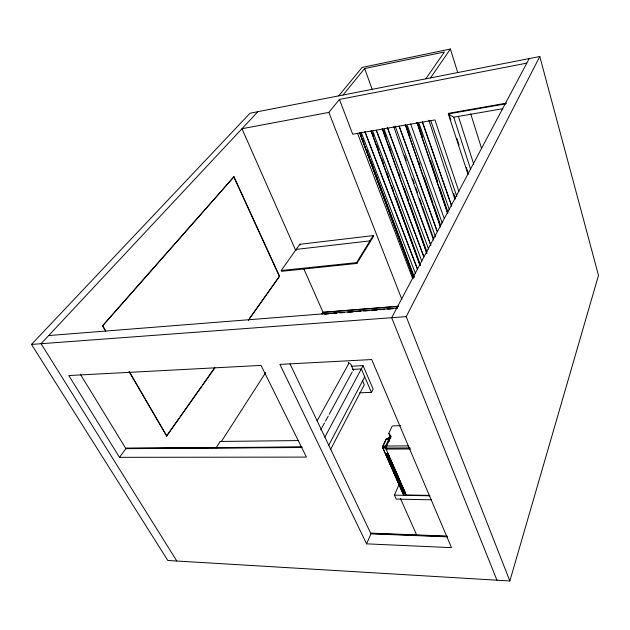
<?xml version="1.0" encoding="UTF-8"?>
<svg xmlns="http://www.w3.org/2000/svg" width="630" height="630" viewBox="0 0 630 630"><rect width="100%" height="100%" fill="white"/><g stroke="black" fill="none" stroke-linecap="round" stroke-linejoin="round"><path stroke-width="0.94" d="M390.356 438.504L388.805 439.204L385.623 446.04A1.425 0.646 89.4 0 0 385.458 446.67L385.458 447.41A1.425 0.646 89.4 0 0 385.623 448.056L406.248 494.952M509.851 580.97L598.5 275.412L539.792 56.511L250.023 113.227L31.5 344.421L167.816 560.48L509.851 580.97L406.224 316.63L539.792 56.511M403.003 493.164L402.46 491.644L403.003 493.164L405.366 493.211L404.759 491.841L402.31 491.597L401.601 489.699L402.31 491.597M403.909 489.896C405.555 494.495 404.011 487.722 401.452 489.652L400.743 487.754L401.452 489.652M405.303 493.369L404.759 491.841M403.05 487.943C404.696 492.558 403.161 485.769 400.593 487.707L399.877 485.801L402.192 485.99L402.901 487.903L402.192 485.99M400.593 487.707L399.877 485.801M402.042 485.943L401.31 483.99L398.947 483.99L399.727 485.754L402.042 485.943L401.31 483.99M399.593 480.099C401.263 484.753 399.719 477.91 397.128 479.863L396.412 477.942L398.727 478.123L399.444 480.052L398.727 478.123M398.869 483.793L398.152 481.879L398.869 483.793L401.176 483.99L400.459 482.068L397.995 481.832L397.278 479.91L397.995 481.832M399.727 485.754L399.018 483.84M401.176 483.99L398.932 483.643M431.471 499.826L396.207 499.094L394.435 495.141L399.121 484.305M398.577 478.076L397.861 476.146L395.475 476.107L396.254 477.894L398.577 478.076L397.861 476.146M395.388 475.91L394.663 473.981L395.388 475.91L397.766 475.941L396.987 474.154L394.506 473.925L393.781 471.988L394.506 473.925M397.128 479.863L396.412 477.942M396.105 472.169C397.782 476.871 396.238 469.964 393.632 471.941L392.907 469.996L393.632 471.941M397.703 476.091L396.987 474.154M366.581 543.847L279.901 364.4L371.7 359.549L451.482 547.651L366.581 543.847L371.117 533.5A2.906 1.323 -87.9 0 1 371.771 533.161L447.15 536.106M396.254 477.894L395.538 475.957M395.231 470.169C396.908 474.886 395.364 467.964 392.75 469.941L392.025 467.995L394.349 468.169L395.073 470.122L394.349 468.169M392.75 469.941L392.025 467.995M391.135 465.987L391.868 467.94L394.262 467.972L391.931 467.791L391.135 465.987L393.466 466.161L393.994 467.365M390.978 465.94L390.246 463.979L390.978 465.94L393.38 465.964L392.584 464.152L390.096 463.924L389.356 461.963L390.096 463.924M394.199 468.114L393.466 466.161M391.695 462.129C393.388 466.893 391.836 459.916 389.206 461.908L388.466 459.939L389.206 461.908M393.309 466.113L392.584 464.152M390.805 460.105C392.498 464.885 390.954 457.892 388.308 459.884L387.576 457.916L388.308 459.884M389.915 458.081C391.608 462.869 390.065 455.86 387.418 457.86L386.678 455.884L387.418 457.86M388.119 454.002C389.797 459.081 388.702 452.521 386.56 453.899M387.481 457.711C391.616 459.735 389.08 454.435 386.521 455.829L385.773 453.844L386.521 455.829M387.048 449.08L386.599 448.056A1.425 0.638 89.4 0 1 386.599 446.032L391.12 436.291L388.749 433.456L391.852 426.801A1.378 0.835 -23.7 0 1 393.522 425.841L400.585 425.715M386.662 447.812L386.072 449.088L410.563 448.954M429.794 495.393L403.523 494.904L382.843 448.072A1.425 0.646 89.5 0 1 382.678 447.426L382.686 446.694A1.425 0.646 89.5 0 1 382.851 446.064L386.048 439.228L388.962 437.929L390.159 435.354M390.246 435.558L389.049 438.134L386.135 439.433L382.67 446.859L385.442 446.835M359.683 392.797L371.456 392.38L373.149 389.049L363.061 365.644L351.351 366.227M330.64 449.34L364.29 384.796L362.407 380.465M328.726 445.292L364.715 376.834M529.216 58.582L391.663 317.709L496.968 580.198M324.828 437.181L363.061 365.644M320.764 429.841L324.521 422.927M325.466 421.194L328.277 416.005M329.222 414.28L352.241 371.905M317.134 420.84L348.508 364.053L348.469 362.297M281.208 270.538L356.548 262.631L373.196 235.612L373.511 236.407L356.879 263.442L281.563 271.309L281.208 270.538L299.809 244.29L373.196 235.612M506.347 103.17L448.694 113.313L448.316 113.928L468.058 174.471M321.977 313.921L323.009 312.244L398.483 306.211M322.103 314.055L323.143 312.385L398.64 306.361M216.106 447.78L220.185 441.449M221.295 441.63L265.797 372.425M430.558 77.892L450.363 49.03L457.726 72.489M425.801 78.821L444.41 51.991L364.628 68.544L343.035 95.02M129.095 371.661L166.73 436.055L214.917 367.778M248.362 320.394L279.539 276.216L233.982 176.715L102.54 325.899L105.493 330.986M166.462 436.055L178.936 418.391M180.07 416.784L201.616 386.269M202.75 384.662L214.09 368.597M249.252 318.804L279.539 276.216M119.487 457.333L306.424 457.097L261.025 365.4L68.804 375.551L119.487 457.333L126.11 448.387A2.685 1.803 -86.1 0 1 127.016 448.174L127.197 448.213M295.604 250.173L241.983 128.725L328.852 112.408L339.436 99.43L526.798 63.134M338.696 95.87L362.069 67.434L450.363 49.03M102.54 325.899L233.982 176.715M257.906 111.683L41.076 343.712L176.825 561.023M220.193 441.441L298.415 440.575M506.024 103.793L448.316 113.928L453.75 117.212L470.689 169.533M453.75 117.212L502.748 108.714M48.699 335.554L396.798 308.038M328.962 313.622L324.056 314.008L323.143 312.385M330.931 313.464L336.814 313M339.759 312.764L344.665 312.378M347.61 312.149L353.493 311.685M355.462 311.527L360.368 311.141M363.305 310.905L369.196 310.44M371.157 310.291L377.047 309.826M379.008 309.669L384.898 309.204M386.859 309.046L392.742 308.582M395.687 308.353L397.648 308.196M325.111 314.023L328.994 313.716M332.876 313.409L336.751 313.102M340.633 312.803L344.508 312.496M348.39 312.189L353.241 311.803M357.115 311.503L360.998 311.196M364.88 310.889L368.755 310.582M372.637 310.275L377.488 309.897M380.394 309.661L384.276 309.361M388.151 309.054L393.002 308.668M31.5 344.421L406.224 316.63M352.493 369.369L361.297 368.944L371.456 392.38M388.962 437.929L390.789 437.905M386.048 439.228L388.805 439.204L389.694 441.252M382.851 446.064L385.623 446.04M386.599 446.032L408.161 445.883M127.079 448.19L208.577 447.631M210.538 447.615L301.849 446.993M126.11 448.387L302.006 447.205M301.833 447.513L125.898 448.67L80.624 374.685M385.442 447.245L382.662 447.261L403.523 494.511M382.843 448.072L385.623 448.056M386.599 448.056L410.122 447.914M394.435 495.141L429.762 495.802M371.117 533.5L447.497 536.492M447.379 536.839L370.975 533.815L290.02 363.927M398.947 483.99L401.239 484.139M385.71 453.994L388.048 454.151M386.584 455.679L388.93 455.844M386.607 456.033L388.946 456.191M387.505 458.065L389.844 458.231M388.379 459.742L390.718 459.908M388.403 460.089L390.734 460.254M389.269 461.758L391.608 461.932M389.293 462.113L391.624 462.278M390.159 463.774L392.49 463.948M390.183 464.129L392.514 464.302M391.049 465.791L393.38 465.964M391.072 466.137L393.404 466.31M391.954 468.145L394.286 468.318M392.813 469.791L395.144 469.972M392.836 470.145L395.168 470.319M393.695 471.791L396.018 471.965M393.718 472.138L396.042 472.319M394.577 473.776L396.9 473.957M394.593 474.13L396.916 474.303M395.451 475.76L397.766 475.941M395.475 476.107L397.79 476.296M396.325 477.745L398.64 477.926M396.349 478.091L398.664 478.272M397.191 479.713L399.507 479.902M397.215 480.06L399.53 480.249M398.065 481.682L400.373 481.871M398.081 482.029L400.397 482.218M399.79 485.604L402.105 485.793M399.814 485.951L402.121 486.139M400.656 487.557L402.964 487.754M400.68 487.903L402.987 488.092M401.515 489.502L403.822 489.699M401.538 489.849L403.838 490.045M402.373 491.447L404.673 491.644M402.397 491.794L404.696 491.991M403.066 493.014L405.366 493.211M349.13 362.935L350.808 364.274L353.556 370.519M371.771 533.161L371.905 533.185A2.906 1.323 -87.9 0 1 372.157 533.319M390.805 436.897L388.749 433.456M102.824 325.875L105.769 330.963M129.37 371.645L166.73 436.055M233.738 176.754L279.303 276.239M400.389 498.385L416.564 534.76M296.525 250.173L296.187 249.409L369.96 240.873L370.275 241.676M303.943 269.065L323.009 312.244M389.017 456.041L389.553 457.27M299.809 244.29L300.148 245.054M356.548 262.631L356.879 263.442M328.852 112.408L401.853 299.329M361.163 132.221L415.327 273.215M364.92 131.45L417.572 269.293M365.172 132.387L417.485 269.325M339.436 99.43L352.729 134.214L434.944 119.928L458.892 191.536M357.557 133.308L412.697 278.68M372.7 131.079L421.848 261.245M376.409 130.284L423.746 256.347M376.323 130.315L423.667 256.378M360.431 133.332L361.462 136.08M366.621 149.83L367.644 152.586M368.676 155.334L369.369 157.169M370.401 159.918L414.39 277.279M359.706 132.647L413.808 277.05L382.024 191.378M384.048 129.079L428.55 249.031M362.872 139.797L363.896 142.561M366.628 149.932L369.369 157.303M371.078 161.902L373.133 167.43M374.842 172.037L377.583 179.4M378.606 182.164L381.339 189.536M359.793 132.906L413.477 277.318M359.706 132.938L413.737 278.271M387.356 127.276L430.865 245.204M387.261 127.307L430.762 245.212M395.16 126.047L435.566 236.919M372.432 133.119L373.44 135.883M376.795 145.105L378.473 149.72M381.835 158.941L383.512 163.556M386.867 172.778L388.552 177.384M391.907 186.606L393.585 191.221M395.939 197.678L399.633 207.821M400.302 209.664L420.446 264.994M420.052 265.301L371.054 130.827L419.974 265.332M437.22 231.249L399.113 126.079L437.133 231.281M364.628 68.544L372.314 89.751M382.339 128.748L426.88 253.236M382.252 128.788L426.793 253.276M407.421 125.764L442.173 222.91M383.725 131.04L386.04 137.505M389.34 146.735L390.986 151.357M398.908 173.518L399.9 176.282M404.192 188.291L406.169 193.827M406.83 195.678L408.484 200.293M409.799 203.986L426.967 252M410.673 123.945L444.103 218.2M419.155 123.614L449.387 209.774M404.562 155.752L406.185 160.374M412.674 178.865L414.296 183.487M415.587 187.189L417.533 192.733M419.478 198.277L421.753 204.75M422.399 206.601L433.747 238.959M393.789 126.732L433.464 240.006M422.376 121.779L451.663 206.002M422.281 121.818L451.647 205.978M430.707 120.503L456.892 196.591M406.445 125.976L409.319 134.347M418.926 162.272L419.887 165.068M424.053 177.164L433.015 203.222M433.976 206.018L440.701 225.564M405.35 124.598L440.551 226.847M405.255 124.638L440.465 226.879M417.848 122.889L422.557 136.868M430.416 160.17L437.645 181.605M439.527 187.197L448.017 212.365M417.044 122.448L447.52 212.735M416.958 122.48L447.749 213.696M453.758 193.512L455.301 198.182M428.888 120.267L455.002 199.537M448.694 113.313L450.82 119.85M456.908 138.529L459.042 145.073M466.342 167.486L467.862 172.155M458.451 116.574L473.76 164.241M470.689 113.77L481.588 148.491"/></g></svg>
